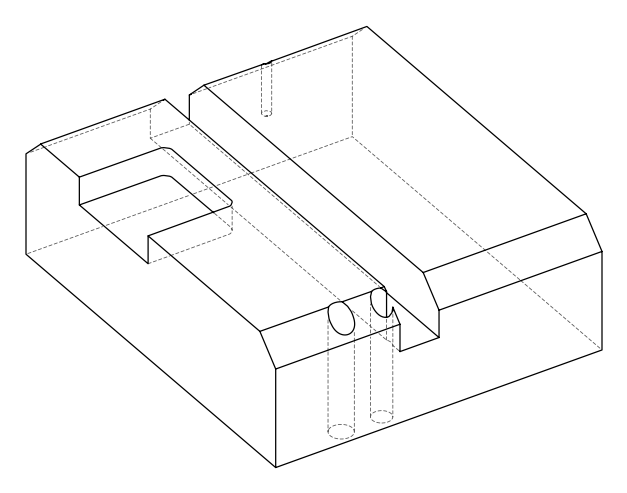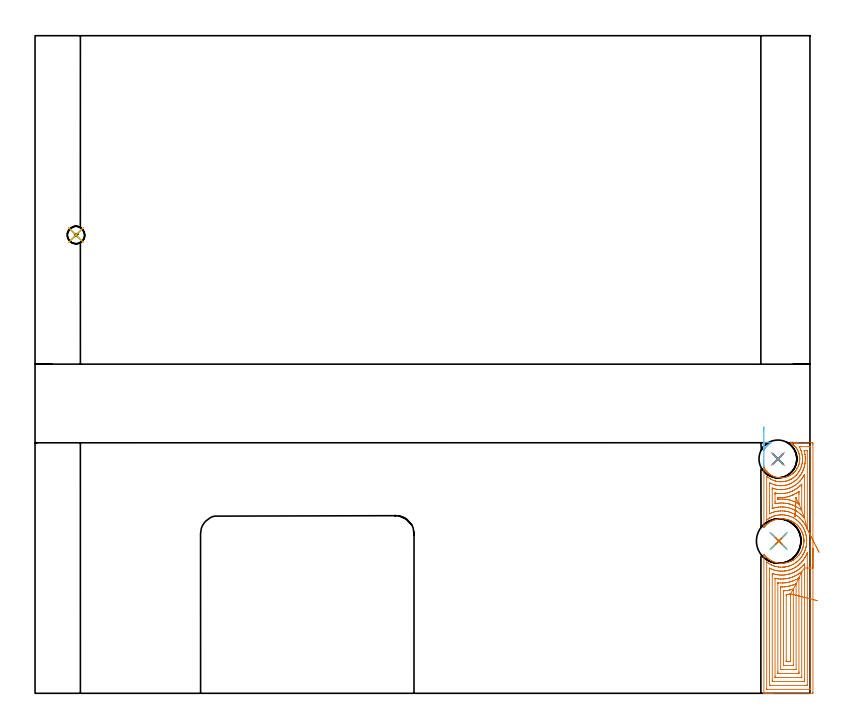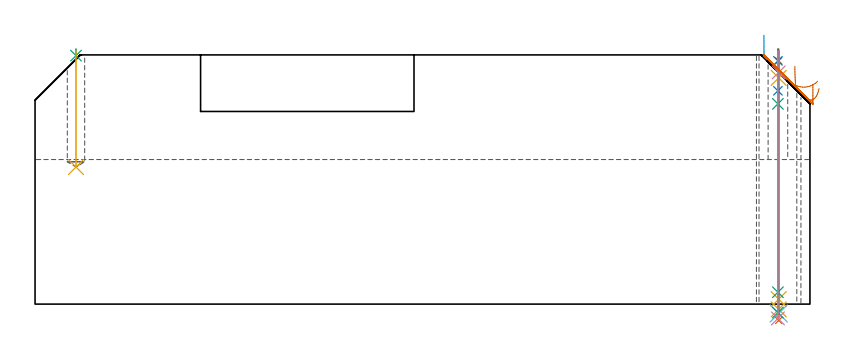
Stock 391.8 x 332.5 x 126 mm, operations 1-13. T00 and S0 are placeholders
(PLAN: 18 operations, 11 tool changes, 79.1 min)
(1 SPOT_DRILL | STEP1HOLE | NXT0321_9005460120000 | 0.05 min | 183 mm3)
(2 SPOT_DRILL_1 | STEP1HOLE_1 | NXT0321_9005460120000 | 0.05 min | 183 mm3)
(3 SPOT_DRILL_2 | STEP1POCKET | NXT0321_9005460120000 | 0.03 min | 0 mm3)
(4 DRILL_BLIND_HOLE_INTO_CENTER | STEP1HOLE | NXT0301_030 | 0.05 min | 157 mm3)
(5 GUN_DRILL_THROUGH_HOLE | STEP1HOLE | UGT0307_001 | 0.56 min | 2272 mm3)
(6 SPADE_DRILL_TO_ENLARGE_THROUGH_HOLE | STEP1HOLE | UGT0306_005 | 0.53 min | 18147 mm3)
(7 DRILL_TO_ENLARGE_THROUGH_HOLE | STEP1HOLE | UGT0301_054 | 0.55 min | 29286 mm3)
(8 DRILL_BLIND_HOLE_INTO_CENTER_1 | STEP1HOLE_1 | NXT0301_092 | 0.08 min | 1730 mm3)
(9 GUN_DRILL_THROUGH_HOLE_1 | STEP1HOLE_1 | UGT0307_009 | 0.63 min | 12323 mm3)
(10 DRILL_TO_ENLARGE_THROUGH_HOLE_1 | STEP1HOLE_1 | UGT0301_258 | 0.54 min | 21814 mm3)
(11 DRILL_BLIND_HOLE_INTO_CENTER_2 | STEP1POCKET | UGT0301_204 | 0.24 min | 3321 mm3)
(12 AREA_MILL | FG_CHAMFER_SURFACE | UGT0205_001 | 0.19 min | 59 mm3)
(13 AREA_MILL_1 | FG_CHAMFER_SURFACE_1 | UGT0205_001 | 8.18 min | 35305 mm3)
(14 AREA_MILL_2 | FG_CHAMFER_SURFACE_2 | UGT0205_001 | 9.34 min | 35361 mm3)
(15 AREA_MILL_3 | FG_CHAMFER_SURFACE_3 | UGT0205_001 | 12.37 min | 53623 mm3)
(16 AREA_MILL_4 | FG_CHAMFER_SURFACE_4 | UGT0205_001 | 12.12 min | 45547 mm3)
(17 MILL_SLOT | SLOT_PARTIAL_RECTANGULAR | UGT0201_008 | Follow Part, ap 4, ae 75% | 20.58 min | 276157 mm3)
(18 MILL_RECTANGULAR_SLOT | SLOT_RECTANGULAR | UGT0201_004 | Follow Part, ap 8, ae 75% | 13 min | 813225 mm3)
(TOOL NXT0321_9005460120000 | NC Spot Drill, 142deg, 12mm, Carbide, Uncoated | D12 PA142 FL30 Z2)
(TOOL NXT0301_030 | Carbide Drill 5.9mm [860.1-0590-018A1-MM 2214] | D5.9 PA140 FL28 Z2)
(TOOL UGT0307_001 | Gun Drill 5 mm | D5 PA130 FL24 Z1)
(TOOL UGT0306_005 | Spade Drill 14.5mm | D14.5 PA132 FL10 Z2)
(TOOL UGT0301_054 | Twist Drill 22.5 mm | D22.5 PA118 FL155 Z2)
(TOOL NXT0301_092 | Carbide Drill 12.1mm [860.1-1210-061A1-MM 2214] | D12.1 PA140 FL77 Z2)
(TOOL UGT0307_009 | Gun Drill 12 mm | D12 PA130 FL24 Z1)
(TOOL UGT0301_258 | Twist Drill 19.1 mm | D19.1 PA118 FL140 Z2)
(TOOL UGT0301_204 | Twist Drill 8.8 mm | D8.8 PA118 FL80 Z2)
(TOOL UGT0205_001 | Chamfer Mill 20 x 3 x 45 deg. | D20 FL50 Z2)
(TOOL UGT0201_008 | End Mill 16 mm | D16 FL32 Z4)
(TOOL UGT0201_004 | End Mill 32 mm | D32 FL53 Z6)
(OP 1 SPOT_DRILL)
G17 G21 G94 G90
T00 M6
G54
G17 G0 G90 X376. Y77. S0 M3
G43 Z136. H0
G94 G81 G98 Z123. F250. R129.
G80
M5
M2
(OP 2 SPOT_DRILL_1)
G17 G21 G94 G90
T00 M6
G54
G17 G0 G90 X375.6 Y118.5 S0 M3
G43 Z136. H0
G94 G81 G98 Z123. F250. R129.
G80
M5
M2
(OP 3 SPOT_DRILL_2)
G17 G21 G94 G90
T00 M6
G54
G17 G0 G90 X20.7 Y231.7 S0 M3
G43 Z136. H0
G94 G81 G98 Z125.621 F250. R129.
G80
M5
M2
(OP 4 DRILL_BLIND_HOLE_INTO_CENTER)
G17 G21 G94 G90
T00 M6
G54
G17 G0 G90 X376. Y77. S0 M3
G43 Z136. H1
G94 G81 G98 Z117.15 F250. R128.
G80
M5
M2
(OP 5 GUN_DRILL_THROUGH_HOLE)
G17 G21 G94 G90
T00 M6
G54
G17 G0 G90 X376. Y77. M8
G43 Z136. H0
Z123.46
S716 M3
G94 G1 Z114.394 F125. M26
G4 X.084
Z2.5 F250.
G4 X.084
Z-2.666 F125.
G4 X.084
M5
M9
G0 Z123.46
Z136.
M2
(OP 6 SPADE_DRILL_TO_ENLARGE_THROUGH_HOLE)
G17 G21 G94 G90
T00 M6
G54
G17 G0 G90 X376. Y77. S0 M3
G43 Z136. H0
G94 G73 G98 Z-4.728 F250. Q13.073 R128.
G80
M5
M2
(OP 7 DRILL_TO_ENLARGE_THROUGH_HOLE)
G17 G21 G94 G90
T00 M6
G54
G17 G0 G90 X376. Y77. S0 M3
G43 Z136. H0
G94 G73 G98 Z-8.26 F250. Q22.377 R128.
G80
M5
M2
(OP 8 DRILL_BLIND_HOLE_INTO_CENTER_1)
G17 G21 G94 G90
T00 M6
G54
G17 G0 G90 X375.6 Y118.5 S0 M3
G43 Z136. H1
G94 G81 G98 Z107.85 F250. R128.
G80
M5
M2
(OP 9 GUN_DRILL_THROUGH_HOLE_1)
G17 G21 G94 G90
T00 M6
G54
G17 G0 G90 X375.6 Y118.5 M8
G43 Z136. H0
Z122.21
S716 M3
G94 G1 Z101.236 F125. M26
G4 X.084
Z6. F250.
G4 X.084
Z-4.298 F125.
G4 X.084
M5
M9
G0 Z122.21
Z136.
M2
(OP 10 DRILL_TO_ENLARGE_THROUGH_HOLE_1)
G17 G21 G94 G90
T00 M6
G54
G17 G0 G90 X375.6 Y118.5 S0 M3
G43 Z136. H0
G94 G73 G98 Z-7.238 F250. Q19.034 R128.
G80
M5
M2
(OP 11 DRILL_BLIND_HOLE_INTO_CENTER_2)
G17 G21 G94 G90
T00 M6
G54
G17 G0 G90 X20.7 Y231.7 S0 M3
G43 Z136. H0
G94 G81 G98 Z69.3 F250. R128.
G80
M5
M2
(OP 12 AREA_MILL)
G17 G21 G94 G90
T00 M6
G54
G17 G0 G90 X368.5 Y114.691 S1061 M3
G43 Z136. H0
G94 G1 Y114.729 Z135.128 F250.
Y114.843 Z134.263
Y115.032 Z133.412
Y115.294 Z132.58
Y115.628 Z131.774
Y116.031 Z131.
Y116.499 Z130.264
Y117.03 Z129.572
Y117.62 Z128.929
Y118.263 Z128.34
Y118.955 Z127.808
Y119.691 Z127.34
Y120.465 Z126.937
Y121.271 Z126.603
Y122.103 Z126.341
Y122.954 Z126.152
Y123.819 Z126.038
Y124.691 Z126.
Y126.424
X368.504 Y126.69 Z125.99
X368.825 Y126.7 Z125.671
X371.346 Z123.152
X371.67 Y126.697 Z122.829
X372.163 Y126.69 Z122.336
X372.051 Y126.611 Z122.448
X371.777 Y126.424 Z122.723
X371.545 Y126.266 Z122.955
X371.207 Y126.013 Z123.293
X371.053 Y125.886 Z123.447
X370.63 Y125.512 Z123.87
X370.221 Y125.122 Z124.279
X370.173 Y125.07 Z124.327
X369.811 Y124.656 Z124.689
X369.465 Y124.231 Z125.035
X369.25 Y123.934 Z125.25
X369.054 Y123.637 Z125.446
X368.87 Y123.339 Z125.63
X368.852 Y123.31 Z125.648
X368.654 Y122.948 Z125.846
X368.643 Y122.928 Z125.857
X368.606 Y122.858 Z125.893
X368.508 Y122.672 Z125.988
X368.505 Y122.686 Z125.991
X368.5 Y122.947 Z126.
Y124.691
Y125.562 Z126.038
Y126.427 Z126.152
Y127.279 Z126.341
Y128.111 Z126.603
Y128.917 Z126.937
Y129.691 Z127.34
Y130.427 Z127.808
Y131.119 Z128.339
Y131.762 Z128.929
Y132.351 Z129.572
Y132.882 Z130.264
Y133.351 Z131.
Y133.754 Z131.774
Y134.088 Z132.58
Y134.35 Z133.412
Y134.539 Z134.263
Y134.653 Z135.128
Y134.691 Z136.
M5
M2
(OP 13 AREA_MILL_1)
G17 G21 G94 G90
T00 M6
G54
G17 G0 G90 X393.3 Y73.35 S1061 M3
G43 Z136. H0
Z111.2
G94 G1 Y73.312 Z110.328 F250.
Y73.198 Z109.464
Y73.009 Z108.612
Y72.747 Z107.78
Y72.413 Z106.974
Y72.01 Z106.2
Y71.542 Z105.464
Y71.01 Z104.772
Y70.421 Z104.129
Y69.778 Z103.54
Y69.086 Z103.009
Y68.35 Z102.54
Y67.576 Z102.137
Y66.77 Z101.803
Y65.938 Z101.541
Y65.087 Z101.352
Y64.222 Z101.238
Y63.35 Z101.2
Y0.577
X393.295 Y0.162 Z101.203
X393.291 Y0.01 Z101.206
X393.135 Y0. Z101.362
X373.081 Z121.414
X372.509 Z121.985
X371.887 Z122.61
X371.626 Z122.871
X371.004 Z123.493
X370.743 Z123.753
X370.221 Z124.278
X369.498 Z125.001
X369.284 Z125.215
X368.53 Z125.968
X368.507 Y0.066 Z125.993
X368.5 Y0.131 Z126.
Y70.028
X368.503 Y70.227 Z125.989
X368.68 Y70.019 Z125.82
X368.799 Y69.871 Z125.701
X368.923 Y69.723 Z125.577
X369.051 Y69.575 Z125.449
X369.285 Y69.317 Z125.215
X369.465 Y69.13 Z125.035
X369.81 Y68.798 Z124.69
X370.164 Y68.478 Z124.336
X370.445 Y68.241 Z124.055
X370.742 Y68.011 Z123.758
X371.044 Y67.795 Z123.456
X371.72 Y67.351 Z122.78
X371.923 Y67.234 Z122.577
X372.361 Y67. Z122.139
X372.803 Y66.788 Z121.697
X373.562 Y66.462 Z120.938
X373.683 Y66.421 Z120.817
X374.562 Y66.152 Z119.938
X375.442 Y65.951 Z119.058
X376.321 Y65.822 Z118.179
X377.201 Y65.765 Z117.299
X378.081 Y65.777 Z116.419
X378.96 Y65.858 Z115.54
X379.84 Y66.009 Z114.66
X380.719 Y66.233 Z113.781
X381.438 Y66.462 Z113.062
X381.599 Y66.529 Z112.901
X382.225 Y66.811 Z112.272
X382.45 Y66.912 Z112.048
X382.478 Y66.924 Z112.02
X383.288 Y67.357 Z111.21
X383.357 Y67.399 Z111.14
X383.402 Y67.43 Z111.094
X383.606 Y67.562 Z110.894
X383.802 Y67.69 Z110.698
X384.237 Y67.997 Z110.261
X384.433 Y68.149 Z110.064
X384.552 Y68.241 Z109.945
X385.117 Y68.733 Z109.382
X385.229 Y68.841 Z109.269
X385.316 Y68.925 Z109.18
X385.531 Y69.13 Z108.968
X385.996 Y69.635 Z108.502
X386.199 Y69.878 Z108.297
X386.318 Y70.019 Z108.181
X386.325 Y70.028 Z108.174
X386.604 Y70.399 Z107.896
X386.876 Y70.786 Z107.623
X386.955 Y70.908 Z107.545
X387.23 Y71.369 Z107.27
X387.465 Y71.797 Z107.031
X387.756 Y72.383 Z106.743
X387.888 Y72.699 Z106.608
X387.986 Y72.952 Z106.511
X388.053 Y73.13 Z106.441
X388.058 Y73.144 Z106.436
X388.113 Y73.298 Z106.385
X388.162 Y73.44 Z106.336
X388.209 Y73.576 Z106.289
X388.342 Y74.035 Z106.153
X388.394 Y74.23 Z106.105
X388.407 Y74.283 Z106.092
X388.454 Y74.48 Z106.039
X388.547 Y74.925 Z105.947
X388.626 Y75.354 Z105.874
X388.636 Y75.417 Z105.864
X388.656 Y75.593 Z105.844
X388.682 Y75.83 Z105.817
X388.716 Y76.261 Z105.775
X388.739 Y76.688 Z105.758
Y76.753 Z105.757
Y76.939 Z105.754
X388.738 Y77.013 Z105.75
Y77.033
X388.742 Y77.133 Z105.753
Y77.143
X388.728 Y77.578 Z105.767
X388.716 Y77.709 Z105.774
X388.703 Y77.926 Z105.795
X388.695 Y78.022 Z105.801
X388.693 Y78.042 Z105.803
X388.635 Y78.582 Z105.864
X388.582 Y78.911 Z105.917
X388.489 Y79.377 Z106.008
X388.39 Y79.801 Z106.106
X388.257 Y80.268 Z106.238
X388.19 Y80.484 Z106.31
X388.123 Y80.69 Z106.377
X387.946 Y81.158 Z106.551
X387.917 Y81.232 Z106.582
X387.819 Y81.471 Z106.68
X387.774 Y81.579 Z106.723
X387.548 Y82.047 Z106.951
X387.524 Y82.092 Z106.975
X387.325 Y82.468 Z107.17
X387.106 Y82.844 Z107.391
X386.876 Y83.214 Z107.623
X386.777 Y83.357 Z107.721
X386.427 Y83.829 Z108.07
X386.347 Y83.932 Z108.15
X386.101 Y84.247 Z108.398
X386.078 Y84.274 Z108.422
X385.997 Y84.37 Z108.503
X385.758 Y84.628 Z108.741
X385.637 Y84.759 Z108.863
X385.265 Y85.136 Z109.233
X385.234 Y85.165 Z109.264
X385.117 Y85.274 Z109.382
X384.683 Y85.648 Z109.816
X384.237 Y86.007 Z110.262
X384.168 Y86.055 Z110.331
X383.991 Y86.177 Z110.505
X383.788 Y86.318 Z110.709
X383.358 Y86.599 Z111.142
X383.087 Y86.76 Z111.413
X382.812 Y86.914 Z111.687
X382.478 Y87.082 Z112.021
X382.195 Y87.213 Z112.304
X382.04 Y87.285 Z112.458
X381.783 Y87.388 Z112.711
X381.599 Y87.464 Z112.9
X380.719 Y87.775 Z113.781
X380.631 Y87.803 Z113.869
X379.84 Y87.992 Z114.66
X378.96 Y88.142 Z115.54
X378.081 Y88.223 Z116.419
X377.201 Y88.235 Z117.299
X376.321 Y88.178 Z118.179
X375.442 Y88.049 Z119.058
X374.562 Y87.854 Z119.938
X374.369 Y87.803 Z120.131
X373.683 Y87.573 Z120.817
X373.241 Y87.406 Z121.259
X372.803 Y87.213 Z121.697
X372.188 Y86.914 Z122.312
X371.923 Y86.766 Z122.577
X371.48 Y86.497 Z123.02
X371.044 Y86.208 Z123.456
X370.789 Y86.025 Z123.711
X370.164 Y85.516 Z124.336
X369.737 Y85.136 Z124.763
X369.285 Y84.679 Z125.215
X368.991 Y84.358 Z125.509
X368.845 Y84.184 Z125.655
X368.561 Y83.829 Z125.939
X368.543 Y83.809 Z125.956
X368.532 Y83.799 Z125.965
X368.504 Y83.776 Z125.99
X368.5 Y83.829 Z126.
Y114.103
X368.504 Y114.317 Z125.99
X368.627 Y114.103 Z125.873
X368.845 Y113.704 Z125.655
X368.911 Y113.591 Z125.589
X369.195 Y113.146 Z125.305
X369.285 Y113.017 Z125.215
X369.518 Y112.702 Z124.982
X369.834 Y112.315 Z124.666
X370.164 Y111.94 Z124.336
X370.285 Y111.812 Z124.215
X370.658 Y111.46 Z123.842
X371.044 Y111.123 Z123.456
X371.29 Y110.923 Z123.21
X371.603 Y110.695 Z122.897
X371.923 Y110.48 Z122.577
X372.3 Y110.25 Z122.2
X372.683 Y110.034 Z121.817
X372.803 Y109.976 Z121.697
X373.683 Y109.595 Z120.817
X374.121 Y109.435 Z120.379
X374.562 Y109.303 Z119.938
X375.185 Y109.145 Z119.315
X375.442 Y109.1 Z119.058
X375.881 Y109.035 Z118.619
X376.321 Y108.989 Z118.179
X376.761 Y108.963 Z117.739
X377.201 Y108.958 Z117.299
X377.641 Y108.972 Z116.859
X378.081 Y109.007 Z116.419
X378.521 Y109.063 Z115.979
X379.015 Y109.145 Z115.485
X379.429 Y109.244 Z115.071
X379.84 Y109.357 Z114.66
X380.282 Y109.502 Z114.218
X380.719 Y109.668 Z113.781
X381.121 Y109.843 Z113.379
X381.342 Y109.95 Z113.158
X381.517 Y110.034 Z112.982
X381.599 Y110.079 Z112.901
X381.628 Y110.096 Z112.872
X381.726 Y110.154 Z112.772
X381.783 Y110.189 Z112.71
X381.999 Y110.314 Z112.499
X382.042 Y110.339 Z112.456
X382.478 Y110.618 Z112.02
X382.907 Y110.923 Z111.591
X382.983 Y110.986 Z111.514
X383.108 Y111.091 Z111.388
X383.196 Y111.163 Z111.303
X383.34 Y111.283 Z111.159
X383.358 Y111.298 Z111.141
X383.402 Y111.341 Z111.094
X383.912 Y111.812 Z110.587
X384.237 Y112.164 Z110.261
X384.246 Y112.174 Z110.253
X384.286 Y112.224 Z110.211
X384.347 Y112.298 Z110.152
X384.488 Y112.47 Z110.011
X384.58 Y112.585 Z109.915
X384.677 Y112.702 Z109.822
X385.117 Y113.32 Z109.382
X385.142 Y113.361 Z109.356
X385.287 Y113.591 Z109.213
X385.364 Y113.73 Z109.136
X385.53 Y114.032 Z108.967
X385.753 Y114.48 Z108.745
X385.997 Y115.036 Z108.503
X386.114 Y115.369 Z108.381
X386.135 Y115.439 Z108.358
X386.256 Y115.812 Z108.243
X386.375 Y116.258 Z108.122
X386.389 Y116.329 Z108.105
X386.471 Y116.702 Z108.025
X386.542 Y117.119 Z107.957
X386.547 Y117.148 Z107.951
X386.572 Y117.366 Z107.923
X386.6 Y117.592 Z107.897
X386.619 Y117.889 Z107.872
X386.626 Y117.976 Z107.868
X386.631 Y118.037 Z107.865
X386.641 Y118.336 Z107.856
X386.647 Y118.537 Z107.849
X386.636 Y118.926 Z107.863
X386.63 Y119. Z107.867
X386.614 Y119.201 Z107.878
X386.604 Y119.357 Z107.891
X386.603 Y119.371 Z107.893
X386.551 Y119.815 Z107.943
X386.538 Y119.891 Z107.955
X386.489 Y120.207 Z108.01
X386.48 Y120.261 Z108.019
X386.385 Y120.705 Z108.113
X386.266 Y121.151 Z108.23
X386.242 Y121.226 Z108.253
X386.127 Y121.594 Z108.369
X385.996 Y121.966 Z108.502
X385.933 Y122.117 Z108.564
X385.888 Y122.226 Z108.61
X385.774 Y122.483 Z108.725
X385.549 Y122.931 Z108.948
X385.307 Y123.372 Z109.191
X385.137 Y123.648 Z109.36
X385.116 Y123.682 Z109.381
X384.969 Y123.897 Z109.527
X384.917 Y123.975 Z109.579
X384.875 Y124.032 Z109.621
X384.709 Y124.261 Z109.788
X384.237 Y124.837 Z110.261
X384.129 Y124.955 Z110.369
X383.95 Y125.151 Z110.549
X383.658 Y125.434 Z110.841
X383.55 Y125.533 Z110.949
X383.358 Y125.707 Z111.141
X382.96 Y126.04 Z111.539
X382.666 Y126.254 Z111.83
X382.477 Y126.388 Z112.02
X382.21 Y126.569 Z112.289
X382.084 Y126.658 Z112.411
X382.042 Y126.69 Z112.449
X382.128 Y126.7 Z112.368
X382.219 Z112.28
X382.486 Z112.013
X383.469 Z111.03
X383.991 Z110.505
X384.252 Z110.245
X384.875 Z109.622
X385.135 Z109.362
X385.758 Z108.736
X392.252 Z102.245
X392.824 Y126.696 Z101.673
X393.291 Y126.692 Z101.206
X393.294 Y126.598 Z101.203
X393.299 Y126.123 Z101.201
X393.3 Y125.643 Z101.2
Y63.35
X391.886 Z102.614
X391.885 Y2.149 Z102.615
X391.884 Y2.044 Z102.616
X391.882 Y2.02 Z102.618
X391.88 Y2.014 Z102.62
X391.867 Y2.01 Z102.633
X391.766 Y2.005 Z102.734
X391.411 Y2.001 Z103.089
X370.214 Y2. Z124.286
X370.019 Y2.003 Z124.481
X369.935 Y2.007 Z124.565
X369.923 Y2.01 Z124.577
X369.92 Y2.019 Z124.58
X369.917 Y2.058 Z124.583
X369.915 Y2.139 Z124.585
Y65.994
X369.916 Y66.202 Z124.584
X369.919 Y66.306 Z124.581
X369.921 Y66.343 Z124.579
X370.083 Y66.241 Z124.417
X370.743 Y65.797 Z123.757
X371.078 Y65.576 Z123.422
X371.626 Y65.265 Z122.874
X372.256 Y64.941 Z122.244
X372.509 Y64.828 Z121.991
X372.837 Y64.686 Z121.663
X373.392 Y64.474 Z121.108
X373.907 Y64.313 Z120.593
X374.276 Y64.204 Z120.224
X374.905 Y64.051 Z119.595
X375.159 Y64. Z119.341
X375.974 Y63.864 Z118.526
X376.042 Y63.856 Z118.458
X376.702 Y63.795 Z117.798
X376.925 Y63.781 Z117.575
X376.94 Y63.78 Z117.56
X377.809 Y63.774 Z116.691
X377.83 Z116.67
X378.325 Y63.795 Z116.175
X378.661 Y63.826 Z115.839
X378.692 Y63.83 Z115.808
X379.097 Y63.877 Z115.403
X379.443 Y63.929 Z115.057
X379.575 Y63.953 Z114.925
X380.182 Y64.074 Z114.318
X380.458 Y64.141 Z114.042
X380.887 Y64.253 Z113.613
X381.342 Y64.39 Z113.158
X381.563 Y64.462 Z112.937
X382.166 Y64.686 Z112.334
X382.811 Y64.985 Z111.689
X383.108 Y65.133 Z111.392
X383.398 Y65.284 Z111.102
X383.938 Y65.576 Z110.562
X383.971 Y65.597 Z110.529
X383.991 Y65.61 Z110.509
X384.497 Y65.956 Z110.003
X384.875 Y66.22 Z109.625
X385.016 Y66.324 Z109.484
X385.2 Y66.466 Z109.3
X385.502 Y66.724 Z108.998
X385.758 Y66.949 Z108.742
X385.97 Y67.143 Z108.53
X386.197 Y67.357 Z108.303
X386.417 Y67.582 Z108.083
X386.641 Y67.819 Z107.859
X386.843 Y68.043 Z107.657
X387.021 Y68.247 Z107.479
X387.249 Y68.525 Z107.251
X387.524 Y68.884 Z106.976
X387.631 Y69.03 Z106.869
X387.708 Y69.138 Z106.792
X387.989 Y69.559 Z106.511
X388.28 Y70.028 Z106.22
X388.309 Y70.078 Z106.191
X388.327 Y70.109 Z106.173
X388.407 Y70.255 Z106.093
X388.636 Y70.688 Z105.864
X388.752 Y70.918 Z105.748
X388.929 Y71.283 Z105.571
X389.156 Y71.809 Z105.344
X389.172 Y71.849 Z105.328
X389.291 Y72.161 Z105.209
X389.428 Y72.56 Z105.072
X389.473 Y72.699 Z105.027
X389.636 Y73.241 Z104.864
X389.729 Y73.59 Z104.771
X389.779 Y73.789 Z104.721
X389.816 Y73.95 Z104.684
X389.926 Y74.48 Z104.574
X389.947 Y74.594 Z104.553
X389.964 Y74.692 Z104.536
X390.012 Y75.005 Z104.488
X390.059 Y75.37 Z104.441
X390.07 Y75.475 Z104.43
X390.139 Y76.294 Z104.361
X390.159 Y77.155 Z104.341
X390.158 Y77.167 Z104.342
X390.115 Y78.042 Z104.385
X390.11 Y78.106 Z104.39
X390.024 Y78.932 Z104.476
X390.014 Y79.012 Z104.486
X389.999 Y79.108 Z104.501
X389.864 Y79.822 Z104.636
X389.775 Y80.225 Z104.725
X389.65 Y80.713 Z104.85
X389.423 Y81.47 Z105.077
X389.377 Y81.603 Z105.123
X389.291 Y81.838 Z105.209
X389.027 Y82.494 Z105.473
X388.806 Y82.983 Z105.694
X388.599 Y83.384 Z105.901
X388.407 Y83.744 Z106.093
X388.092 Y84.274 Z106.408
X387.871 Y84.622 Z106.629
X387.524 Y85.114 Z106.976
X387.487 Y85.165 Z107.013
X387.375 Y85.315 Z107.125
X386.871 Y85.929 Z107.629
X386.763 Y86.055 Z107.737
X386.641 Y86.185 Z107.859
X386.269 Y86.567 Z108.231
X385.885 Y86.946 Z108.615
X385.758 Y87.057 Z108.742
X385.074 Y87.634 Z109.426
X384.875 Y87.788 Z109.625
X384.81 Y87.836 Z109.69
X383.991 Y88.377 Z110.509
X383.412 Y88.726 Z111.088
X383.213 Y88.832 Z111.287
X383.108 Y88.885 Z111.392
X382.803 Y89.033 Z111.697
X382.225 Y89.281 Z112.275
X381.342 Y89.617 Z113.158
X380.814 Y89.778 Z113.686
X380.458 Y89.866 Z114.042
X380.134 Y89.944 Z114.366
X379.575 Y90.043 Z114.925
X379.069 Y90.127 Z115.431
X378.692 Y90.164 Z115.808
X378.1 Y90.214 Z116.4
X377.809 Y90.221 Z116.691
X377.205 Y90.225 Z117.295
X376.925 Y90.212 Z117.575
X376.372 Y90.174 Z118.128
X376.042 Y90.138 Z118.458
X375.589 Y90.074 Z118.911
X375.159 Y90.001 Z119.341
X374.843 Y89.935 Z119.657
X374.276 Y89.804 Z120.224
X374.128 Y89.766 Z120.372
X373.648 Y89.617 Z120.852
X373.457 Y89.552 Z121.043
X373.392 Y89.528 Z121.108
X372.819 Y89.304 Z121.681
X372.509 Y89.169 Z121.991
X372.208 Y89.03 Z122.292
X371.626 Y88.749 Z122.874
X371.611 Y88.742 Z122.889
X371.584 Y88.726 Z122.916
X371.059 Y88.407 Z123.441
X370.743 Y88.209 Z123.757
X370.519 Y88.061 Z123.981
X370.191 Y87.836 Z124.309
X370.075 Y87.749 Z124.425
X370.002 Y87.693 Z124.498
X369.945 Y87.653 Z124.555
X369.928 Y87.642 Z124.572
X369.921 Z124.579
X369.919 Y87.682 Z124.581
X369.915 Y87.78 Z124.585
Y109.587
X369.916 Y109.682 Z124.584
X369.918 Y109.728 Z124.582
X369.92 Y109.74 Z124.58
X369.932 Y109.732 Z124.568
X370.055 Y109.633 Z124.445
X370.574 Y109.206 Z123.926
X370.743 Y109.08 Z123.757
X371.175 Y108.77 Z123.325
X371.626 Y108.492 Z122.874
X371.92 Y108.315 Z122.58
X372.303 Y108.115 Z122.197
X372.509 Y108.021 Z121.991
X373.033 Y107.787 Z121.467
X373.392 Y107.646 Z121.108
X374.011 Y107.425 Z120.489
X374.276 Y107.348 Z120.224
X374.38 Y107.319 Z120.12
X375.159 Y107.144 Z119.341
X375.493 Y107.088 Z119.007
X376.042 Y107.023 Z118.458
X376.491 Y106.987 Z118.009
X376.925 Y106.971 Z117.575
X377.374 Y106.973 Z117.126
X377.809 Y106.992 Z116.691
X378.205 Y107.025 Z116.295
X378.692 Y107.088 Z115.808
X378.979 Y107.135 Z115.521
X379.575 Y107.258 Z114.925
X379.71 Y107.289 Z114.79
X380.205 Y107.425 Z114.295
X380.396 Y107.488 Z114.104
X380.458 Y107.51 Z114.042
X381.04 Y107.729 Z113.46
X381.342 Y107.857 Z113.158
X381.656 Y107.999 Z112.844
X382.225 Y108.283 Z112.275
X382.246 Y108.294 Z112.254
X382.283 Y108.315 Z112.217
X382.792 Y108.634 Z111.708
X383.108 Y108.838 Z111.392
X383.324 Y108.988 Z111.176
X383.625 Y109.206 Z110.875
X383.827 Y109.372 Z110.673
X383.991 Y109.512 Z110.509
X384.298 Y109.787 Z110.202
X384.636 Y110.096 Z109.864
X384.755 Y110.216 Z109.745
X384.875 Y110.342 Z109.625
X385.177 Y110.681 Z109.323
X385.433 Y110.986 Z109.067
X385.576 Y111.169 Z108.924
X385.758 Y111.408 Z108.742
X385.952 Y111.681 Z108.548
X386.087 Y111.877 Z108.413
X386.305 Y112.215 Z108.195
X386.627 Y112.767 Z107.873
X386.631 Y112.774 Z107.869
X386.641 Y112.793 Z107.859
X386.923 Y113.373 Z107.577
X387.05 Y113.658 Z107.45
X387.194 Y113.99 Z107.306
X387.403 Y114.548 Z107.097
X387.421 Y114.6 Z107.079
X387.434 Y114.639 Z107.066
X387.524 Y114.929 Z106.976
X387.635 Y115.327 Z106.865
X387.663 Y115.439 Z106.837
X387.803 Y116.048 Z106.697
X387.856 Y116.329 Z106.644
X387.934 Y116.806 Z106.566
X387.984 Y117.219 Z106.516
X388.018 Y117.612 Z106.482
X388.049 Y118.11 Z106.451
X388.053 Y118.182 Z106.447
X388.054 Y118.218 Z106.446
X388.055 Y118.465 Z106.445
X388.043 Y119. Z106.457
X388.018 Y119.392 Z106.482
X387.971 Y119.891 Z106.529
X387.903 Y120.399 Z106.597
X387.839 Y120.781 Z106.661
X387.676 Y121.518 Z106.824
X387.636 Y121.671 Z106.864
X387.524 Y122.066 Z106.976
X387.36 Y122.562 Z107.14
X387.271 Y122.816 Z107.229
X387.006 Y123.452 Z107.494
X386.641 Y124.197 Z107.859
X386.565 Y124.343 Z107.935
X386.475 Y124.509 Z108.025
X386.389 Y124.69 Z108.111
X386.464 Y124.693 Z108.036
X386.641 Y124.697 Z107.859
X387.17 Y124.7 Z107.33
X387.524 Z106.976
X390.702 Z103.798
X391.586 Z102.914
X391.781 Y124.697 Z102.719
X391.865 Y124.693 Z102.635
X391.877 Y124.69 Z102.623
X391.879 Y124.681 Z102.621
X391.883 Y124.642 Z102.617
X391.885 Y124.561 Z102.615
X391.886 Y63.35 Z102.614
X390.471 Z104.029
Y4.138
X390.47 Y4.063 Z104.03
X390.467 Y4.027 Z104.033
X390.466 Y4.016 Z104.034
X390.447 Y4.01 Z104.053
X390.309 Y4.002 Z104.191
X390.174 Y4.001 Z104.326
X389.428 Y4. Z105.072
X371.626 Y4.001 Z122.874
X371.489 Y4.003 Z123.011
X371.398 Y4.007 Z123.102
X371.335 Y4.012 Z123.165
X371.333 Y4.039 Z123.167
X371.331 Y4.138 Z123.169
X371.329 Y4.438 Z123.171
Y62.905
X371.33 Y63.203 Z123.17
X371.333 Y63.247 Z123.167
X371.334 Y63.263 Z123.166
X371.355 Y63.258 Z123.145
X371.475 Y63.204 Z123.025
X371.626 Y63.135 Z122.874
X372.117 Y62.905 Z122.383
X372.509 Y62.742 Z121.991
X372.778 Y62.634 Z121.722
X373.392 Y62.428 Z121.108
X374.074 Y62.218 Z120.426
X374.276 Y62.169 Z120.224
X374.939 Y62.014 Z119.561
X375.159 Y61.978 Z119.341
X375.202 Y61.971 Z119.298
X376.042 Y61.858 Z118.458
X376.218 Y61.837 Z118.282
X376.925 Y61.79 Z117.575
X377.156 Y61.782 Z117.344
X377.809 Y61.783 Z116.691
X378.034 Y61.788 Z116.466
X378.692 Y61.83 Z115.808
X378.861 Y61.844 Z115.639
X379.203 Y61.883 Z115.297
X379.575 Y61.936 Z114.925
X379.642 Y61.947 Z114.858
X380.016 Y62.014 Z114.484
X380.386 Y62.088 Z114.114
X380.458 Y62.105 Z114.042
X381.088 Y62.27 Z113.412
X381.342 Y62.344 Z113.158
X381.766 Y62.477 Z112.734
X382.225 Y62.642 Z112.275
X382.414 Y62.714 Z112.086
X382.873 Y62.905 Z111.627
X383.035 Y62.978 Z111.465
X383.108 Y63.013 Z111.392
X383.627 Y63.272 Z110.873
X383.991 Y63.464 Z110.509
X384.204 Y63.581 Z110.296
X384.58 Y63.795 Z109.92
X384.759 Y63.912 Z109.741
X384.875 Y63.99 Z109.625
X385.282 Y64.275 Z109.218
X385.758 Y64.616 Z108.742
X385.798 Y64.645 Z108.702
X385.849 Y64.686 Z108.651
X386.276 Y65.053 Z108.224
X386.641 Y65.371 Z107.859
X386.748 Y65.468 Z107.752
X386.862 Y65.576 Z107.638
X387.193 Y65.91 Z107.307
X387.524 Y66.254 Z106.976
X387.626 Y66.364 Z106.874
X387.718 Y66.466 Z106.782
X388.033 Y66.844 Z106.467
X388.407 Y67.308 Z106.093
X388.429 Y67.336 Z106.071
X388.444 Y67.357 Z106.056
X388.794 Y67.858 Z105.706
X389.058 Y68.247 Z105.442
X389.148 Y68.391 Z105.352
X389.291 Y68.626 Z105.209
X389.477 Y68.95 Z105.023
X389.581 Y69.138 Z104.919
X389.787 Y69.527 Z104.713
X390.04 Y70.028 Z104.46
X390.084 Y70.119 Z104.416
X390.174 Y70.318 Z104.326
X390.352 Y70.739 Z104.148
X390.43 Y70.918 Z104.07
X390.443 Y70.944 Z104.057
X390.465 Y70.963 Z104.035
X390.471 Y70.619 Z104.029
Y63.35
X389.057 Z105.443
Y6.81
X389.055 Y6.157 Z105.445
X389.053 Y6.061 Z105.447
X389.051 Y6.013 Z105.449
X389.009 Y6.01 Z105.491
X388.809 Y6.005 Z105.691
X388.407 Y6. Z106.093
X388.327 Z106.173
X373.312 Z121.188
X372.968 Y6.003 Z121.532
X372.796 Y6.008 Z121.704
X372.757 Y6.01 Z121.743
X372.75 Y6.033 Z121.75
X372.748 Y6.085 Z121.752
X372.743 Y6.573 Z121.757
Y59.343
X372.744 Y59.997 Z121.756
X372.746 Y60.234 Z121.754
X372.75 Y60.549 Z121.75
X373.198 Y60.43 Z121.302
X373.392 Y60.374 Z121.108
X373.876 Y60.234 Z120.624
X374.276 Y60.141 Z120.224
X374.394 Y60.114 Z120.106
X374.824 Y60.029 Z119.676
X375.159 Y59.973 Z119.341
X375.465 Y59.925 Z119.035
X376.042 Y59.855 Z118.458
X376.455 Y59.818 Z118.045
X376.925 Y59.79 Z117.575
X377.374 Y59.781 Z117.126
X377.809 Y59.783 Z116.691
X378.239 Y59.799 Z116.261
X378.692 Y59.831 Z115.808
X379.059 Y59.864 Z115.441
X379.575 Y59.93 Z114.925
X379.837 Y59.97 Z114.663
X380.458 Y60.084 Z114.042
X380.582 Y60.109 Z113.918
X381.101 Y60.234 Z113.399
X381.292 Y60.283 Z113.208
X381.342 Y60.298 Z113.158
X381.969 Y60.491 Z112.531
X382.225 Y60.578 Z112.275
X382.621 Y60.724 Z111.879
X383.108 Y60.92 Z111.392
X383.251 Y60.98 Z111.249
X383.576 Y61.124 Z110.924
X383.856 Y61.261 Z110.644
X383.991 Y61.33 Z110.509
X384.436 Y61.566 Z110.064
X384.875 Y61.807 Z109.625
X385.006 Y61.882 Z109.494
X385.226 Y62.014 Z109.274
X385.546 Y62.228 Z108.954
X385.758 Y62.374 Z108.742
X386.066 Y62.594 Z108.434
X386.493 Y62.905 Z108.007
X386.576 Y62.971 Z107.924
X386.641 Y63.025 Z107.859
X387.052 Y63.381 Z107.448
X387.526 Y63.794 Z106.974
X387.969 Y64.237 Z106.531
X388.406 Y64.686 Z106.094
X388.903 Y65.254 Z105.597
X389.033 Y65.4 Z105.467
X389.051 Y65.419 Z105.449
X389.053 Y65.379 Z105.447
X389.056 Y65.302 Z105.444
X389.057 Y65.219 Z105.443
Y64.921
Y63.35
X387.633 Y61.522 Z106.867
X387.636 Y61.483 Z106.864
X387.641 Y61.244 Z106.859
X387.643 Y61.124 Z106.857
Y8.471
X387.641 Y8.351 Z106.859
X387.636 Y8.112 Z106.864
X387.628 Y8.009 Z106.872
X387.597 Y8.006 Z106.903
X387.524 Y8.004 Z106.976
X387.226 Y8. Z107.274
X374.861 Z119.639
X374.276 Y8.003 Z120.224
X374.192 Y8.006 Z120.308
X374.17 Y8.009 Z120.33
X374.164 Y8.018 Z120.336
X374.162 Y8.071 Z120.338
X374.159 Y8.231 Z120.341
X374.157 Y8.71 Z120.343
Y57.802
X374.16 Y58.042 Z120.34
X374.163 Y58.109 Z120.337
X374.166 Y58.132 Z120.334
X374.169 Y58.133 Z120.331
X374.205 Y58.129 Z120.295
X374.276 Y58.116 Z120.224
X374.691 Y58.034 Z119.809
X375.159 Y57.963 Z119.341
X375.724 Y57.883 Z118.776
X376.042 Y57.852 Z118.458
X376.691 Y57.798 Z117.809
X376.925 Y57.79 Z117.575
X377.594 Y57.779 Z116.906
X377.809 Y57.783 Z116.691
X378.447 Y57.809 Z116.053
X378.692 Y57.828 Z115.808
X379.26 Y57.88 Z115.24
X379.575 Y57.922 Z114.925
X380.033 Y57.991 Z114.467
X380.458 Y58.069 Z114.042
X380.776 Y58.133 Z113.724
X381.342 Y58.267 Z113.158
X381.489 Y58.304 Z113.011
X382.018 Y58.453 Z112.482
X382.177 Y58.501 Z112.323
X382.225 Y58.517 Z112.275
X382.83 Y58.733 Z111.67
X383.108 Y58.841 Z111.392
X383.462 Y58.986 Z111.038
X383.991 Y59.215 Z110.509
X384.079 Y59.254 Z110.421
X384.265 Y59.343 Z110.235
X384.669 Y59.551 Z109.831
X384.875 Y59.661 Z109.625
X385.241 Y59.864 Z109.259
X385.758 Y60.16 Z108.742
X385.804 Y60.187 Z108.696
X385.876 Y60.234 Z108.624
X386.331 Y60.546 Z108.169
X386.641 Y60.763 Z107.859
X386.85 Y60.913 Z107.65
X387.135 Y61.124 Z107.365
X387.576 Y61.481 Z106.924
X387.633 Y61.522 Z106.867
X386.22 Y58.253 Z108.28
X386.224 Y58.193 Z108.276
X386.226 Y58.139 Z108.274
X386.228 Y57.978 Z108.272
Y10.787
X386.227 Y10.371 Z108.273
X386.224 Y10.134 Z108.276
X386.222 Y10.024 Z108.278
X386.117 Y10.009 Z108.383
X385.758 Y10.004 Z108.742
X385.242 Y10. Z109.258
X376.41 Z118.09
X376.042 Y10.003 Z118.458
X375.674 Y10.009 Z118.826
X375.578 Y10.012 Z118.922
X375.575 Y10.087 Z118.925
X375.573 Y10.213 Z118.927
X375.572 Y10.371 Z118.928
X375.571 Y10.846 Z118.929
X375.572 Y55.782 Z118.928
X375.573 Y55.841 Z118.927
X375.575 Y55.869 Z118.925
X375.576 Y55.875 Z118.924
X375.652 Y55.871 Z118.848
X375.905 Y55.851 Z118.595
X375.98 Y55.844 Z118.52
X376.042 Y55.84 Z118.458
X376.866 Y55.782 Z117.634
X377.817 Y55.773 Z116.683
X378.006 Y55.782 Z116.494
X378.657 Y55.817 Z115.843
X378.692 Y55.819 Z115.808
X379.464 Y55.893 Z115.036
X379.575 Y55.908 Z114.925
X380.233 Y56.009 Z114.267
X380.458 Y56.05 Z114.042
X380.974 Y56.153 Z113.526
X381.342 Y56.239 Z113.158
X381.685 Y56.325 Z112.815
X382.225 Y56.475 Z112.275
X382.376 Y56.52 Z112.124
X382.849 Y56.672 Z111.651
X383.041 Y56.74 Z111.459
X383.108 Y56.765 Z111.392
X383.675 Y56.991 Z110.825
X383.991 Y57.124 Z110.509
X384.294 Y57.258 Z110.206
X384.875 Y57.527 Z109.625
X384.898 Y57.539 Z109.602
X384.945 Y57.562 Z109.555
X385.476 Y57.846 Z109.024
X386.165 Y58.224 Z108.335
X386.22 Y58.253 Z108.28
X384.807 Y55.373 Z109.693
X384.809 Y55.348 Z109.691
X384.812 Y55.269 Z109.688
X384.814 Y54.952 Z109.686
X384.815 Y54.891 Z109.685
X384.814 Y12.152 Z109.686
X384.813 Y12.048 Z109.687
X384.811 Y12.024 Z109.689
X384.809 Y12.017 Z109.691
X384.794 Y12.01 Z109.706
X384.594 Y12.005 Z109.906
X384.293 Y12.001 Z110.207
X377.809 Y12. Z116.691
X377.072 Y12.004 Z117.428
X377.029 Y12.01 Z117.471
X376.992 Y12.085 Z117.508
X376.985 Y13.042 Z117.515
X376.986 Y53.11 Z117.514
X376.989 Y53.525 Z117.511
X376.992 Y53.732 Z117.508
X376.998 Y53.77 Z117.502
X377.051 Y53.773 Z117.449
X377.148 Y53.777 Z117.352
X377.809 Y53.782 Z116.691
X378.022 Y53.786 Z116.478
X378.692 Y53.822 Z115.808
X378.859 Y53.832 Z115.641
X379.575 Y53.9 Z114.925
X379.665 Y53.91 Z114.835
X380.29 Y54.001 Z114.21
X380.435 Y54.024 Z114.065
X380.458 Y54.029 Z114.042
X381.175 Y54.169 Z113.325
X381.342 Y54.208 Z113.158
X381.885 Y54.344 Z112.615
X382.225 Y54.437 Z112.275
X382.574 Y54.539 Z111.926
X383.108 Y54.708 Z111.392
X383.245 Y54.753 Z111.255
X383.63 Y54.891 Z110.87
X383.89 Y54.993 Z110.61
X384.743 Y55.35 Z109.757
X384.807 Y55.373 Z109.693
X383.393 Y52.734 Z111.107
X383.395 Y52.71 Z111.105
X383.398 Y52.515 Z111.102
X383.4 Y52.22 Z111.1
Y51.925
Y14.529
X383.398 Y14.234 Z111.102
X383.395 Y14.038 Z111.105
X383.393 Y14.01 Z111.107
X383.387 Y14.008 Z111.113
X383.363 Y14.003 Z111.137
X383.312 Y14.001 Z111.188
X378.625 Y14. Z115.875
X378.486 Y14.003 Z116.014
X378.418 Y14.007 Z116.082
X378.406 Y14.01 Z116.094
X378.403 Y14.017 Z116.097
X378.401 Y14.036 Z116.099
X378.4 Y14.085 Z116.1
Y14.227
Y51.33
X378.401 Y51.622 Z116.099
X378.404 Y51.722 Z116.096
X378.407 Y51.79 Z116.093
X379.061 Y51.848 Z115.439
X379.575 Y51.9 Z114.925
X379.861 Y51.932 Z114.639
X380.458 Y52.019 Z114.042
X380.63 Y52.047 Z113.87
X381.342 Y52.178 Z113.158
X381.377 Y52.185 Z113.123
X381.532 Y52.22 Z112.968
X382.087 Y52.359 Z112.413
X382.225 Y52.397 Z112.275
X382.776 Y52.554 Z111.724
X383.336 Y52.723 Z111.164
X383.393 Y52.734 Z111.107
X381.98 Y50.285 Z112.52
X381.981 Y50.268 Z112.519
X381.984 Y50.201 Z112.516
X381.986 Y49.79 Z112.514
Y49.549
Y16.604
X381.985 Y16.279 Z112.515
X381.982 Y16.117 Z112.518
X381.979 Y16.037 Z112.521
X381.975 Y16.009 Z112.525
X381.936 Y16.005 Z112.564
X381.342 Y16.001 Z113.158
X381.057 Y16. Z113.443
X380.458 Z114.042
X380.173 Y16.002 Z114.327
X379.832 Y16.01 Z114.668
X379.82 Y16.013 Z114.68
X379.818 Y16.029 Z114.682
X379.816 Y16.076 Z114.684
X379.814 Y16.172 Z114.686
Y16.363
Y49.308
X379.815 Y49.549 Z114.685
X379.818 Y49.793 Z114.682
X379.821 Y49.883 Z114.679
X379.854 Y49.908 Z114.646
X379.951 Y49.927 Z114.549
X380.458 Y50.008 Z114.042
X380.826 Y50.068 Z113.674
X381.342 Y50.162 Z113.158
X381.572 Y50.207 Z112.928
X381.782 Y50.252 Z112.718
X381.928 Y50.281 Z112.572
X381.97 Y50.288 Z112.53
X381.98 Y50.285 Z112.52
X382.612 Y50.125 Z111.941
X383.291 Y49.954 Z111.42
X384.011 Y49.772 Z110.963
X384.768 Y49.581 Z110.572
X385.554 Y49.382 Z110.251
X386.364 Y49.178 Z110.002
X387.193 Y48.968 Z109.826
X388.033 Y48.756 Z109.725
X388.879 Y48.543 Z109.701
X389.723 Y48.329 Z109.752
X390.56 Y48.118 Z109.88
X391.383 Y47.91 Z110.082
X392.185 Y47.707 Z110.357
X392.962 Y47.511 Z110.703
X393.706 Y47.323 Z111.118
X394.412 Y47.145 Z111.598
X395.075 Y46.977 Z112.14
X395.69 Y46.822 Z112.739
G0 X396.427 Y71.208 Z109.042
G1 X396.25 Y71.559 Z108.263
X396.043 Y71.969 Z107.521
X395.808 Y72.435 Z106.822
X395.546 Y72.953 Z106.172
X395.259 Y73.521 Z105.574
X394.95 Y74.132 Z105.034
X394.622 Y74.784 Z104.556
X394.275 Y75.47 Z104.143
X393.914 Y76.185 Z103.799
X393.54 Y76.925 Z103.526
X393.158 Y77.683 Z103.326
X392.768 Y78.454 Z103.201
X392.376 Y79.231 Z103.152
X391.983 Y80.01 Z103.179
X391.592 Y80.783 Z103.281
X391.207 Y81.545 Z103.459
X390.831 Y82.291 Z103.711
X390.466 Y83.014 Z104.034
X390.423 Y83.099 Z104.077
X390.39 Y83.166 Z104.11
X390.298 Y83.384 Z104.202
X390.174 Y83.67 Z104.326
X389.886 Y84.274 Z104.614
X389.585 Y84.868 Z104.915
X389.415 Y85.165 Z105.085
X389.291 Y85.371 Z105.209
X388.858 Y86.055 Z105.642
X388.407 Y86.674 Z106.093
X388.198 Y86.946 Z106.302
X387.896 Y87.318 Z106.604
X387.524 Y87.747 Z106.976
X387.443 Y87.836 Z107.057
X387.045 Y88.239 Z107.455
X386.641 Y88.634 Z107.859
X386.541 Y88.726 Z107.959
X385.758 Y89.374 Z108.742
X385.442 Y89.617 Z109.058
X384.875 Y90.001 Z109.625
X384.575 Y90.199 Z109.925
X384.071 Y90.507 Z110.429
X383.991 Y90.553 Z110.509
X383.887 Y90.612 Z110.613
X383.108 Y90.986 Z111.392
X382.288 Y91.334 Z112.212
X382.225 Y91.358 Z112.275
X382.116 Y91.398 Z112.384
X381.342 Y91.659 Z113.158
X380.971 Y91.771 Z113.529
X380.458 Y91.891 Z114.042
X379.846 Y92.015 Z114.654
X379.575 Y92.06 Z114.925
X379.213 Y92.115 Z115.287
X378.817 Y92.162 Z115.683
X378.692 Y92.171 Z115.808
X377.872 Y92.224 Z116.628
X377.809 Y92.225 Z116.691
X376.991 Y92.222 Z117.509
X376.925 Y92.218 Z117.575
X376.166 Y92.163 Z118.334
X376.042 Y92.148 Z118.458
X375.389 Y92.056 Z119.111
X375.159 Y92.015 Z119.341
X374.646 Y91.914 Z119.854
X374.276 Y91.83 Z120.224
X373.93 Y91.747 Z120.57
X373.392 Y91.581 Z121.108
X373.254 Y91.537 Z121.246
X372.855 Y91.398 Z121.645
X372.605 Y91.301 Z121.895
X372.509 Y91.261 Z121.991
X371.988 Y91.033 Z122.512
X371.378 Y90.757 Z123.122
X371.334 Y90.746 Z123.166
X371.332 Y90.767 Z123.168
X371.33 Y90.805 Z123.17
X371.328 Y92.288 Z123.172
X371.329 Y105.944 Z123.171
X371.33 Y106.244 Z123.17
X371.333 Y106.444 Z123.167
X371.335 Y106.473 Z123.165
X371.339 Y106.476 Z123.161
X371.37 Y106.463 Z123.13
X371.43 Y106.435 Z123.07
X371.626 Y106.335 Z122.874
X372.021 Y106.136 Z122.479
X372.509 Y105.93 Z121.991
X373.202 Y105.644 Z121.298
X373.392 Y105.578 Z121.108
X373.491 Y105.545 Z121.009
X373.959 Y105.406 Z120.541
X374.276 Y105.324 Z120.224
X374.695 Y105.221 Z119.805
X375.159 Y105.132 Z119.341
X375.751 Y105.048 Z118.749
X376.042 Y105.02 Z118.458
X376.706 Y104.975 Z117.794
X376.925 Y104.971 Z117.575
X377.586 Y104.978 Z116.914
X377.809 Y104.991 Z116.691
X378.406 Y105.042 Z116.094
X378.692 Y105.08 Z115.808
X379.177 Y105.155 Z115.323
X379.575 Y105.238 Z114.925
X379.905 Y105.312 Z114.595
X380.458 Y105.464 Z114.042
X380.597 Y105.505 Z113.903
X381.012 Y105.644 Z113.488
X381.253 Y105.734 Z113.247
X381.342 Y105.77 Z113.158
X381.874 Y105.998 Z112.626
X382.225 Y106.163 Z112.275
X382.47 Y106.288 Z112.03
X382.933 Y106.534 Z111.567
X383.043 Y106.6 Z111.457
X383.108 Y106.641 Z111.392
X383.583 Y106.946 Z110.917
X383.991 Y107.223 Z110.509
X384.109 Y107.306 Z110.391
X384.27 Y107.425 Z110.23
X384.601 Y107.701 Z109.899
X384.875 Y107.935 Z109.625
X385.075 Y108.113 Z109.425
X385.295 Y108.315 Z109.205
X385.53 Y108.545 Z108.97
X385.758 Y108.783 Z108.742
X385.959 Y109.003 Z108.541
X386.136 Y109.206 Z108.364
X386.363 Y109.485 Z108.137
X386.641 Y109.836 Z107.859
X386.752 Y109.984 Z107.748
X386.833 Y110.096 Z107.667
X387.117 Y110.506 Z107.383
X387.426 Y110.986 Z107.074
X387.463 Y111.048 Z107.037
X387.524 Y111.155 Z106.976
X387.778 Y111.621 Z106.722
X387.909 Y111.877 Z106.591
X388.075 Y112.212 Z106.425
X388.329 Y112.767 Z106.171
X388.353 Y112.822 Z106.147
X388.407 Y112.952 Z106.093
X388.597 Y113.467 Z105.903
X388.665 Y113.658 Z105.835
X388.817 Y114.136 Z105.683
X388.934 Y114.548 Z105.566
X389.009 Y114.832 Z105.491
X389.151 Y115.439 Z105.349
X389.175 Y115.555 Z105.325
X389.291 Y116.181 Z105.209
X389.311 Y116.308 Z105.189
X389.314 Y116.329 Z105.186
X389.401 Y117.108 Z105.099
X389.41 Y117.219 Z105.09
X389.455 Y117.944 Z105.045
X389.461 Y118.11 Z105.039
X389.469 Y118.461 Z105.031
X389.464 Y118.825 Z105.036
X389.458 Y119. Z105.042
X389.411 Y119.769 Z105.089
X389.4 Y119.891 Z105.1
X389.299 Y120.772 Z105.201
X389.298 Y120.781 Z105.202
X389.291 Y120.83 Z105.209
X389.123 Y121.671 Z105.377
X389.077 Y121.887 Z105.423
X388.911 Y122.562 Z105.589
X388.886 Y122.666 Z105.614
X388.882 Y122.684 Z105.618
X388.925 Y122.69 Z105.575
X389.016 Y122.695 Z105.484
X389.154 Y122.7 Z105.346
X390.174 Z104.326
X390.309 Y122.698 Z104.191
X390.447 Y122.69 Z104.053
X390.466 Y122.685 Z104.034
X390.467 Y122.673 Z104.033
X390.47 Y122.637 Z104.03
X390.471 Y122.562 Z104.029
Y83.384
X390.47 Y83.143 Z104.03
X390.469 Y83.086 Z104.031
X390.466 Y83.014 Z104.034
X389.051 Y88.572 Z105.449
X389.042 Y88.579 Z105.458
X388.912 Y88.726 Z105.588
X388.407 Y89.303 Z106.093
X388.109 Y89.617 Z106.391
X387.524 Y90.2 Z106.976
X387.183 Y90.507 Z107.317
X386.641 Y90.959 Z107.859
X386.086 Y91.398 Z108.414
X385.758 Y91.623 Z108.742
X385.087 Y92.073 Z109.413
X384.875 Y92.2 Z109.625
X384.724 Y92.288 Z109.776
X384.25 Y92.542 Z110.25
X383.991 Y92.672 Z110.509
X383.652 Y92.836 Z110.848
X383.108 Y93.074 Z111.392
X382.865 Y93.178 Z111.635
X382.225 Y93.413 Z112.275
X381.863 Y93.543 Z112.637
X381.342 Y93.702 Z113.158
X380.647 Y93.878 Z113.853
X380.458 Y93.916 Z114.042
X379.637 Y94.069 Z114.863
X379.575 Y94.079 Z114.925
X379.563 Y94.081 Z114.937
X378.692 Y94.171 Z115.808
X378.58 Y94.182 Z115.92
X377.809 Y94.218 Z116.691
X377.656 Y94.223 Z116.844
X376.925 Y94.214 Z117.575
X376.786 Y94.21 Z117.714
X376.042 Y94.156 Z118.458
X375.963 Y94.148 Z118.537
X375.368 Y94.069 Z119.132
X375.186 Y94.042 Z119.314
X375.159 Y94.037 Z119.341
X374.446 Y93.897 Z120.054
X374.276 Y93.858 Z120.224
X373.731 Y93.727 Z120.769
X373.392 Y93.628 Z121.108
X372.76 Y93.437 Z121.74
X372.75 Y93.483 Z121.75
X372.745 Y93.831 Z121.755
X372.743 Y94.959 Z121.757
Y102.973
X372.746 Y103.625 Z121.754
X372.749 Y103.72 Z121.751
X372.75 Y103.734 Z121.75
X372.779 Y103.727 Z121.721
X372.846 Y103.707 Z121.654
X373.067 Y103.637 Z121.433
X373.392 Y103.535 Z121.108
X373.857 Y103.395 Z120.643
X374.276 Y103.297 Z120.224
X374.992 Y103.141 Z119.508
X375.159 Y103.118 Z119.341
X376.004 Y103.011 Z118.496
X376.042 Y103.009 Z118.458
X376.608 Y102.973 Z117.892
X376.925 Y102.962 Z117.575
X376.937 Y102.961 Z117.563
X377.644 Y102.973 Z116.856
X377.801 Y102.98 Z116.699
X378.611 Y103.054 Z115.889
X378.692 Y103.065 Z115.808
X379.377 Y103.173 Z115.123
X379.575 Y103.213 Z114.925
X380.103 Y103.331 Z114.397
X380.458 Y103.427 Z114.042
X380.795 Y103.523 Z113.705
X381.342 Y103.703 Z113.158
X381.46 Y103.744 Z113.04
X381.781 Y103.863 Z112.719
X382.093 Y103.996 Z112.407
X382.225 Y104.055 Z112.275
X382.697 Y104.278 Z111.803
X383.108 Y104.49 Z111.392
X383.279 Y104.582 Z111.221
X383.584 Y104.754 Z110.916
X383.836 Y104.91 Z110.664
X383.991 Y105.01 Z110.509
X384.369 Y105.263 Z110.131
X384.875 Y105.611 Z109.625
X384.894 Y105.625 Z109.606
X384.919 Y105.644 Z109.581
X385.376 Y106.029 Z109.124
X385.758 Y106.355 Z108.742
X385.852 Y106.439 Z108.648
X385.956 Y106.534 Z108.544
X386.306 Y106.873 Z108.194
X386.641 Y107.217 Z107.859
X386.741 Y107.324 Z107.759
X386.831 Y107.425 Z107.669
X387.148 Y107.804 Z107.352
X387.524 Y108.262 Z106.976
X387.548 Y108.292 Z106.952
X387.565 Y108.315 Z106.935
X387.917 Y108.81 Z106.583
X388.195 Y109.206 Z106.305
X388.279 Y109.335 Z106.221
X388.407 Y109.539 Z106.093
X388.614 Y109.888 Z105.886
X388.735 Y110.096 Z105.765
X389.031 Y110.628 Z105.469
X389.051 Y110.652 Z105.449
X389.054 Y110.589 Z105.446
X389.055 Y110.515 Z105.445
X389.057 Y110.332 Z105.443
Y110.096
X389.056 Y88.726 Z105.444
X389.055 Y88.623 Z105.445
X389.051 Y88.572 Z105.449
X387.63 Y92.477 Z106.87
X387.612 Y92.49 Z106.888
X387.524 Y92.557 Z106.976
X386.738 Y93.178 Z107.762
X386.641 Y93.247 Z107.859
X386.43 Y93.391 Z108.07
X385.758 Y93.828 Z108.742
X385.372 Y94.069 Z109.128
X384.875 Y94.344 Z109.625
X384.309 Y94.639 Z110.191
X383.991 Y94.783 Z110.509
X383.595 Y94.959 Z110.905
X383.108 Y95.152 Z111.392
X382.798 Y95.272 Z111.702
X382.225 Y95.47 Z112.275
X381.487 Y95.703 Z113.013
X381.342 Y95.74 Z113.158
X380.9 Y95.85 Z113.6
X380.458 Y95.934 Z114.042
X380.356 Y95.953 Z114.144
X379.575 Y96.076 Z114.925
X379.317 Y96.11 Z115.183
X378.692 Y96.169 Z115.808
X378.351 Y96.194 Z116.149
X377.809 Y96.217 Z116.691
X377.441 Y96.221 Z117.059
X376.925 Y96.213 Z117.575
X376.582 Y96.196 Z117.918
X376.042 Y96.153 Z118.458
X375.768 Y96.126 Z118.732
X375.159 Y96.044 Z119.341
X374.991 Y96.019 Z119.509
X374.276 Y95.893 Z120.224
X374.236 Y95.889 Z120.264
X374.164 Y95.929 Z120.336
X374.162 Y95.965 Z120.338
X374.157 Y96.74 Z120.343
Y96.86
Y100.421
X374.16 Y101.192 Z120.34
X374.162 Y101.251 Z120.338
X374.163 Y101.272 Z120.337
X374.192 Y101.277 Z120.308
X374.276 Y101.262 Z120.224
X374.624 Y101.192 Z119.876
X375.159 Y101.109 Z119.341
X375.255 Y101.095 Z119.245
X376.042 Y101.015 Z118.458
X376.234 Y100.998 Z118.266
X376.925 Y100.971 Z117.575
X377.146 Y100.969 Z117.354
X377.809 Y100.989 Z116.691
X378.001 Y100.998 Z116.499
X378.692 Y101.06 Z115.808
X378.811 Y101.072 Z115.689
X379.575 Y101.185 Z114.925
X379.581 Y101.186 Z114.919
X379.612 Y101.192 Z114.888
X380.304 Y101.347 Z114.196
X380.458 Y101.387 Z114.042
X380.996 Y101.54 Z113.504
X381.342 Y101.65 Z113.158
X381.662 Y101.759 Z112.838
X382.225 Y101.967 Z112.275
X382.308 Y101.999 Z112.192
X382.509 Y102.082 Z111.991
X382.92 Y102.272 Z111.58
X383.108 Y102.364 Z111.392
X383.507 Y102.57 Z110.993
X383.991 Y102.831 Z110.509
X384.082 Y102.882 Z110.418
X384.235 Y102.973 Z110.265
X384.627 Y103.223 Z109.873
X384.875 Y103.386 Z109.625
X385.156 Y103.579 Z109.344
X385.559 Y103.863 Z108.941
X385.671 Y103.951 Z108.829
X385.758 Y104.022 Z108.742
X386.152 Y104.356 Z108.348
X386.617 Y104.754 Z107.883
X386.629 Y104.765 Z107.871
X386.641 Y104.776 Z107.859
X387.081 Y105.2 Z107.419
X387.52 Y105.644 Z106.98
X387.524 Y105.648 Z106.976
X387.636 Y105.745 Z106.864
X387.639 Y105.644 Z106.861
X387.641 Y105.526 Z106.859
X387.643 Y104.754 Z106.857
Y104.634
X387.642 Y92.939 Z106.858
X387.639 Y92.699 Z106.861
X387.636 Y92.54 Z106.864
X387.63 Y92.477 Z106.87
X386.225 Y95.742 Z108.275
X386.218 Y95.743 Z108.282
X386.184 Y95.76 Z108.316
X386.031 Y95.85 Z108.469
X385.758 Y96.006 Z108.742
X385.402 Y96.208 Z109.098
X384.875 Y96.468 Z109.625
X384.314 Y96.74 Z110.186
X383.991 Y96.877 Z110.509
X383.761 Y96.972 Z110.739
X383.108 Y97.216 Z111.392
X382.375 Y97.479 Z112.125
X382.225 Y97.526 Z112.275
X381.882 Y97.63 Z112.618
X381.342 Y97.768 Z113.158
X381.161 Y97.812 Z113.339
X380.458 Y97.943 Z114.042
X380.081 Y98.011 Z114.419
X379.575 Y98.082 Z114.925
X379.069 Y98.14 Z115.431
X378.692 Y98.17 Z115.808
X378.12 Y98.207 Z116.38
X377.809 Y98.217 Z116.691
X377.224 Y98.22 Z117.276
X376.925 Y98.213 Z117.575
X376.376 Y98.184 Z118.124
X375.591 Y98.129 Z118.909
X375.577 Y98.135 Z118.923
X375.576 Y98.152 Z118.924
X375.573 Y98.236 Z118.927
X375.572 Y98.363 Z118.928
X375.573 Y98.521 Z118.927
X375.577 Y98.99 Z118.923
X375.587 Y99.041 Z118.913
X376.464 Y98.986 Z118.036
X376.925 Y98.971 Z117.575
X377.359 Y98.974 Z117.141
X377.809 Y98.989 Z116.691
X378.203 Y99.014 Z116.297
X378.692 Y99.06 Z115.808
X379.006 Y99.094 Z115.494
X379.575 Y99.179 Z114.925
X379.773 Y99.212 Z114.727
X380.458 Y99.353 Z114.042
X380.506 Y99.363 Z113.994
X380.702 Y99.411 Z113.798
X381.201 Y99.553 Z113.299
X381.342 Y99.597 Z113.158
X381.867 Y99.772 Z112.633
X382.225 Y99.9 Z112.275
X382.513 Y100.011 Z111.987
X383.108 Y100.254 Z111.392
X383.142 Y100.268 Z111.358
X383.217 Y100.302 Z111.283
X383.737 Y100.558 Z110.763
X383.991 Y100.69 Z110.509
X384.314 Y100.867 Z110.186
X384.875 Y101.185 Z109.625
X384.887 Y101.192 Z109.613
X385.414 Y101.538 Z109.086
X385.758 Y101.768 Z108.742
X385.943 Y101.896 Z108.557
X386.209 Y102.082 Z108.291
X386.216 Y102.083 Z108.284
X386.222 Y102.082 Z108.278
X386.226 Y101.836 Z108.274
X386.228 Y101.609 Z108.272
X386.229 Y101.192 Z108.271
Y100.717
Y96.265
X386.228 Y95.85 Z108.272
Y95.764
X386.226 Y95.744 Z108.274
X386.225 Y95.742 Z108.275
X384.808 Y98.634 Z109.692
X384.748 Y98.649 Z109.752
X384.579 Y98.721 Z109.921
X384.521 Y98.749 Z109.979
X384.456 Y98.782 Z110.044
X384.48 Y98.798 Z110.02
X384.556 Y98.842 Z109.944
X384.717 Y98.93 Z109.783
X384.76 Y98.952 Z109.74
X384.808 Y98.973 Z109.692
X384.81 Y98.906 Z109.69
X384.811 Y98.744 Z109.689
X384.81 Y98.663 Z109.69
X384.808 Y98.634 Z109.692
X384.751 Y97.769 Z109.787
X384.695 Y96.915 Z109.958
X384.64 Y96.08 Z110.202
X384.586 Y95.269 Z110.518
X384.535 Y94.488 Z110.904
X384.486 Y93.744 Z111.357
X384.44 Y93.042 Z111.873
X384.396 Y92.387 Z112.448
X384.357 Y91.786 Z113.078
X384.321 Y91.241 Z113.759
X384.289 Y90.757 Z114.484
X384.262 Y90.339 Z115.249
X384.238 Y89.988 Z116.048
X384.22 Y89.709 Z116.874
X384.206 Y89.502 Z117.721
X384.198 Y89.37 Z118.584
X384.194 Y89.313 Z119.454
X384.195 Y89.332 Z120.326
G0 Z136.
M5
M2
